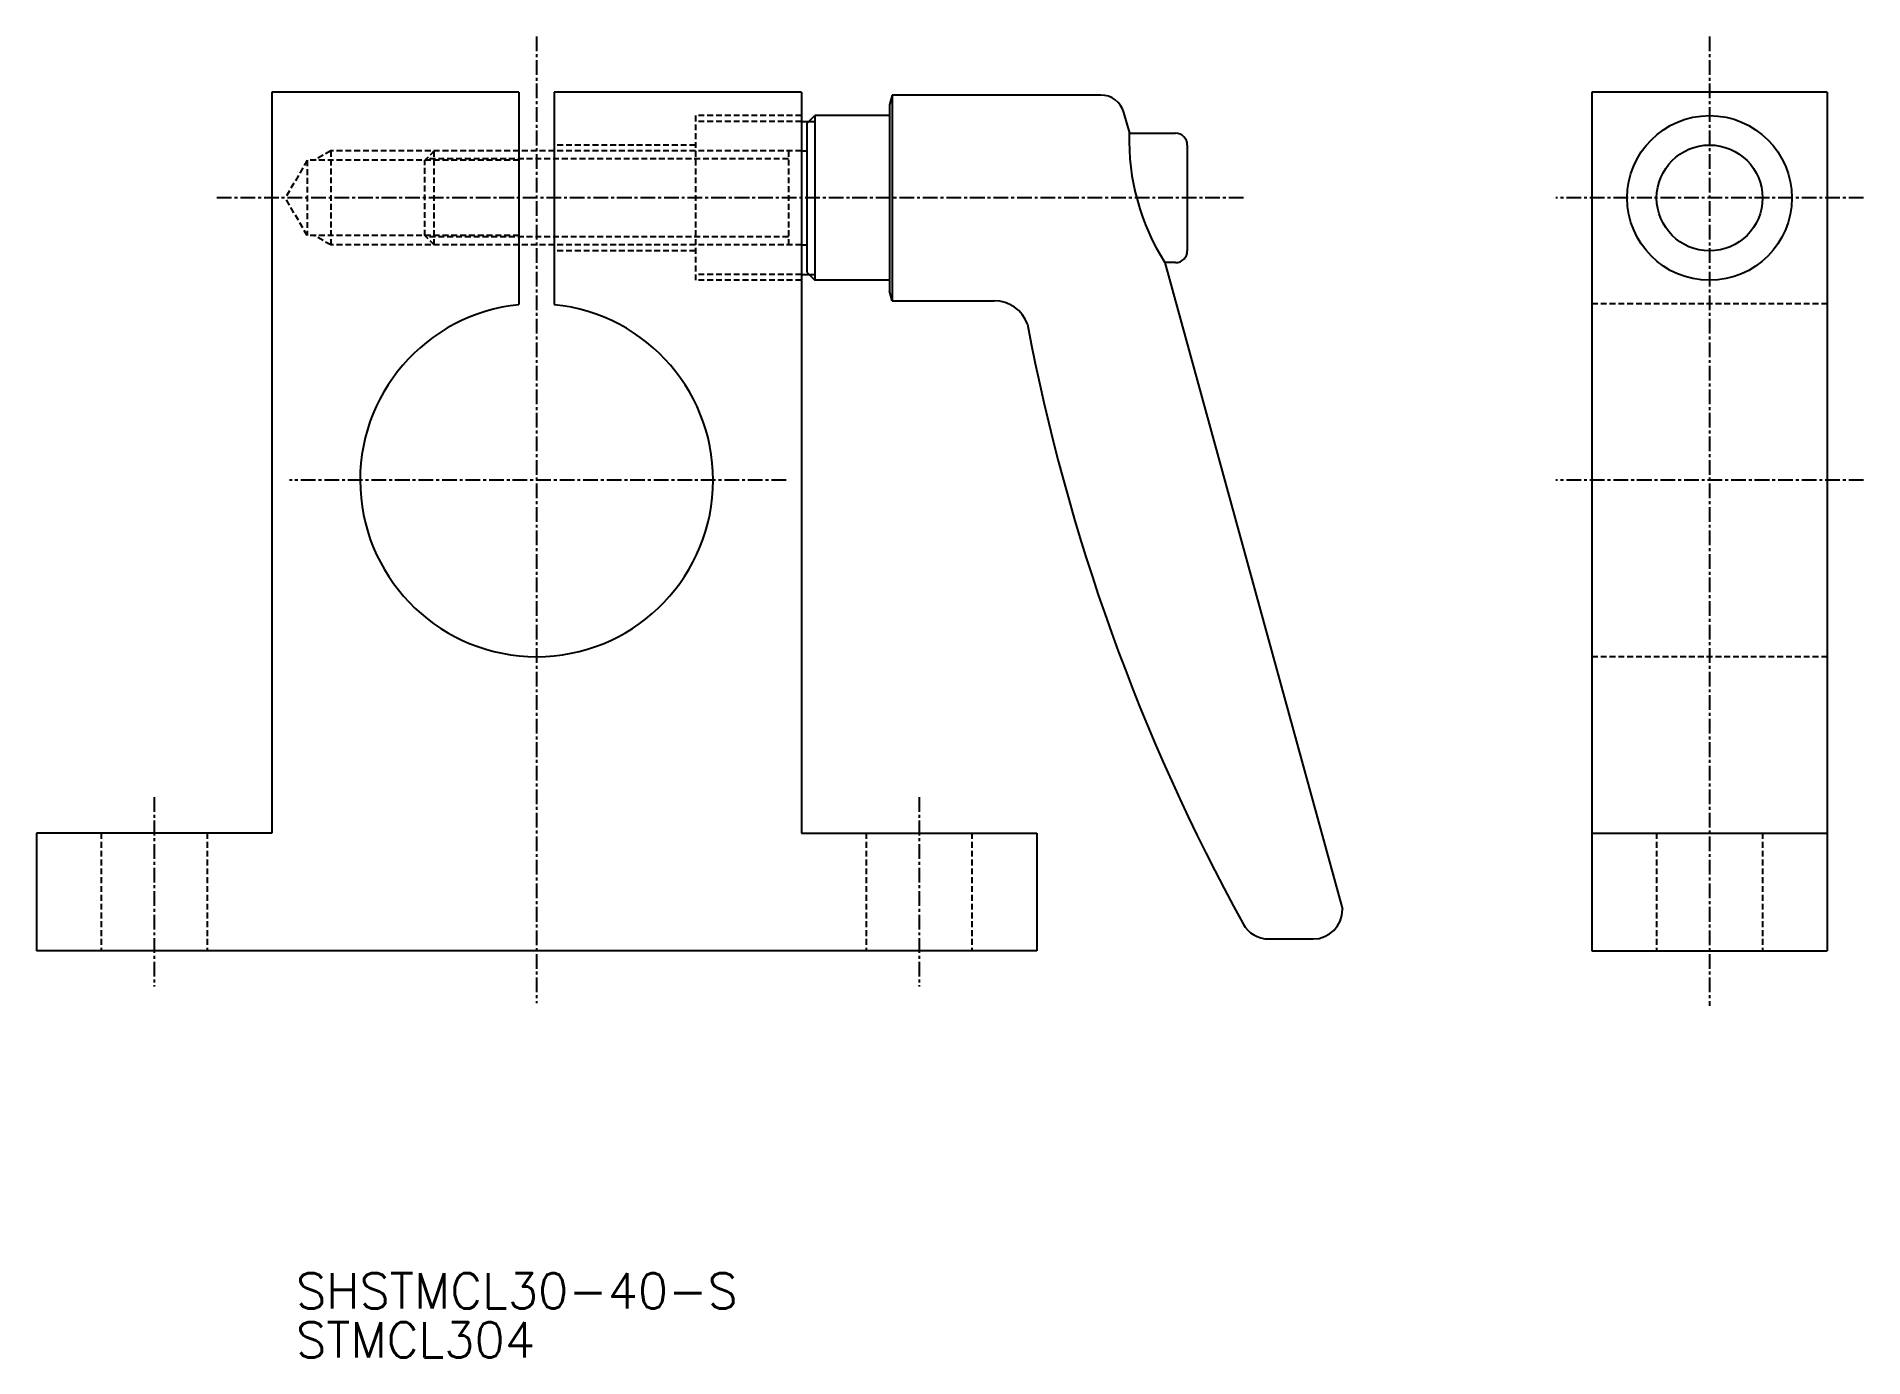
# Model space of a CAD drawing. Extents: x 272 to 427, y 98 to 210.
import ezdxf

# ---------------------------------------------------------------- set-up
doc = ezdxf.new("R2010")
doc.units = 0
doc.linetypes.add('CENTER', pattern=[2, 1.25, -0.25, 0.25, -0.25])
doc.linetypes.add('DASHED', pattern=[0.75, 0.5, -0.25])
doc.layers.get('0').update_dxf_attribs({"linetype": 'CONTINUOUS'})
doc.layers.add('CENTER', color=1, linetype='CENTER')
doc.styles.get("Standard").update_dxf_attribs({"font": 'txt.shx', "height": 2.4})

msp = doc.modelspace()

# ---------------------------------------------------------------- linework, layer by layer
for p, q in [((292.01, 205.29), (292.01, 142.29)), ((313.01, 205.29), (292.01, 205.29)), ((337.01, 205.29), (316.01, 205.29)), ((337.01, 205.29), (337.01, 142.29)), ((424.2, 205.29), (404.2, 205.29)), ((272.01, 139.79), (272.01, 139.79)), ((272.01, 137.29), (272.01, 137.29))]:
    msp.add_line(p, q)
at = {"linetype": 'CONTINUOUS'}
for p, q in [((313.01, 205.29), (313.01, 187.22)), ((316.01, 205.29), (316.01, 187.22)), ((292.01, 142.29), (272.01, 142.29)), ((272.01, 142.29), (272.01, 132.29)), ((337.01, 142.29), (357.01, 142.29)), ((357.01, 142.29), (357.01, 132.29)), ((404.2, 142.29), (424.2, 142.29)), ((357.01, 132.29), (272.01, 132.29)), ((404.2, 132.29), (424.2, 132.29))]:
    msp.add_line(p, q, dxfattribs=at)
at = {"color": 7, "linetype": 'CONTINUOUS'}
for p, q in [((344.72, 205.04), (344.51, 204.2)), ((344.72, 205.04), (344.72, 187.54)), ((362.47, 205.04), (344.72, 205.04)), ((404.2, 205.29), (404.2, 132.29)), ((424.2, 205.29), (424.2, 132.29)), ((344.51, 204.2), (344.51, 188.38)), ((364.4, 203.56), (364.89, 201.79)), ((337.01, 202.79), (338.15, 202.79)), ((337.51, 202.65), (338.15, 203.29)), ((337.51, 189.94), (337.51, 202.65)), ((338.15, 203.29), (338.15, 189.29)), ((344.51, 203.29), (338.15, 203.29)), ((364.89, 201.79), (368.81, 201.79)), ((369.81, 200.79), (369.81, 191.79)), ((337.01, 200.29), (337.51, 200.29)), ((337.01, 192.29), (337.51, 192.29)), ((337.01, 189.79), (338.15, 189.79)), ((337.51, 189.94), (338.15, 189.29)), ((367.91, 190.79), (383.01, 135.81)), ((368.81, 190.79), (367.91, 190.79)), ((344.51, 189.29), (338.15, 189.29)), ((344.72, 187.54), (344.51, 188.38)), ((344.72, 187.54), (353.41, 187.54)), ((383.01, 135.79), (383.01, 135.81)), ((376.74, 133.29), (380.51, 133.29))]:
    msp.add_line(p, q, dxfattribs=at)
at = {"color": 3, "linetype": 'DASHED'}
for p, q in [((328.01, 203.29), (328.01, 189.29)), ((337.01, 203.29), (328.01, 203.29)), ((337.01, 202.79), (328.01, 202.79)), ((328.01, 200.79), (316.01, 200.79)), ((295.01, 199.49), (293.16, 196.29)), ((313.01, 199.49), (295.01, 199.49)), ((295.01, 199.49), (295.01, 193.09)), ((297.01, 200.29), (295.62, 199.49)), ((313.01, 200.29), (297.01, 200.29)), ((297.01, 200.29), (297.01, 192.29)), ((305.81, 200.29), (305.01, 199.49)), ((305.01, 193.09), (305.01, 199.49)), ((335.91, 199.62), (305.13, 199.62)), ((337.01, 200.29), (305.81, 200.29)), ((305.81, 192.29), (305.81, 200.29)), ((335.91, 200.29), (335.91, 192.29)), ((295.01, 193.09), (293.16, 196.29)), ((313.01, 193.09), (295.01, 193.09)), ((297.01, 192.29), (295.62, 193.09)), ((305.81, 192.29), (305.01, 193.09)), ((335.91, 192.97), (305.13, 192.97)), ((313.01, 192.29), (297.01, 192.29)), ((337.01, 192.29), (305.81, 192.29)), ((328.01, 191.79), (316.01, 191.79)), ((337.01, 189.79), (328.01, 189.79)), ((337.01, 189.29), (328.01, 189.29)), ((424.2, 187.29), (404.2, 187.29)), ((424.2, 157.29), (404.2, 157.29)), ((277.51, 142.29), (277.51, 132.29)), ((286.51, 142.29), (286.51, 132.29)), ((342.51, 142.29), (342.51, 132.29)), ((351.51, 142.29), (351.51, 132.29)), ((409.7, 142.29), (409.7, 132.29)), ((418.7, 142.29), (418.7, 132.29))]:
    msp.add_line(p, q, dxfattribs=at)
at = {"linetype": 'CONTINUOUS'}
for radius in [7, 4.5]:
    msp.add_circle((414.2, 196.29), radius, dxfattribs=at)
at = {"color": 7, "linetype": 'CONTINUOUS'}
for centre, radius, start, end in [((362.47, 203.04), 2, 14.832, 90), ((384.36, 201.23), 19.49, 178.3369, 212.3758), ((368.81, 200.79), 1, 0, 90), ((368.81, 191.79), 1, 270, 0), ((353.41, 184.54), 3, 20, 90), ((525.33, 217.57), 172.11, 190.7157, 208.826), ((380.51, 135.79), 2.5, 270, 0), ((376.74, 135.79), 2.5, 208.826, 270)]:
    msp.add_arc(centre, radius, start, end, dxfattribs=at)
at = {"linetype": 'CONTINUOUS'}
msp.add_arc((314.51, 172.29), 15, 95.7392, 84.2608, dxfattribs=at)
at = {"layer": 'CENTER', "color": 1, "linetype": 'CENTER'}
for p, q in [((314.51, 210.01), (314.51, 127.84)), ((414.2, 210.01), (414.2, 127.6)), ((374.59, 196.29), (287.22, 196.29)), ((427.28, 196.29), (401.13, 196.29)), ((335.72, 172.29), (293.51, 172.29)), ((427.28, 172.29), (401.13, 172.29)), ((282.01, 145.35), (282.01, 129.25)), ((347.01, 145.35), (347.01, 129.25))]:
    msp.add_line(p, q, dxfattribs=at)

# ---------------------------------------------------------------- texts
for s, p in [('SHSTMCL30-40-S', (294.06, 101.88)), ('STMCL304', (294.06, 97.71))]:
    msp.add_text(s, height=3).set_placement(p)

doc.saveas('drawing.dxf')
